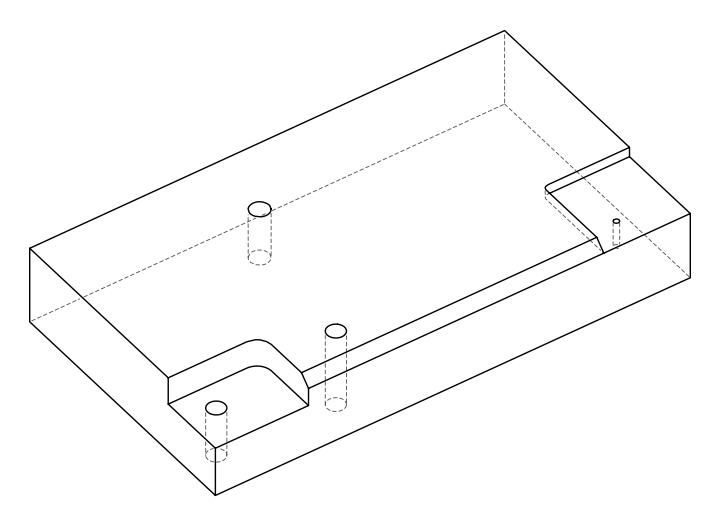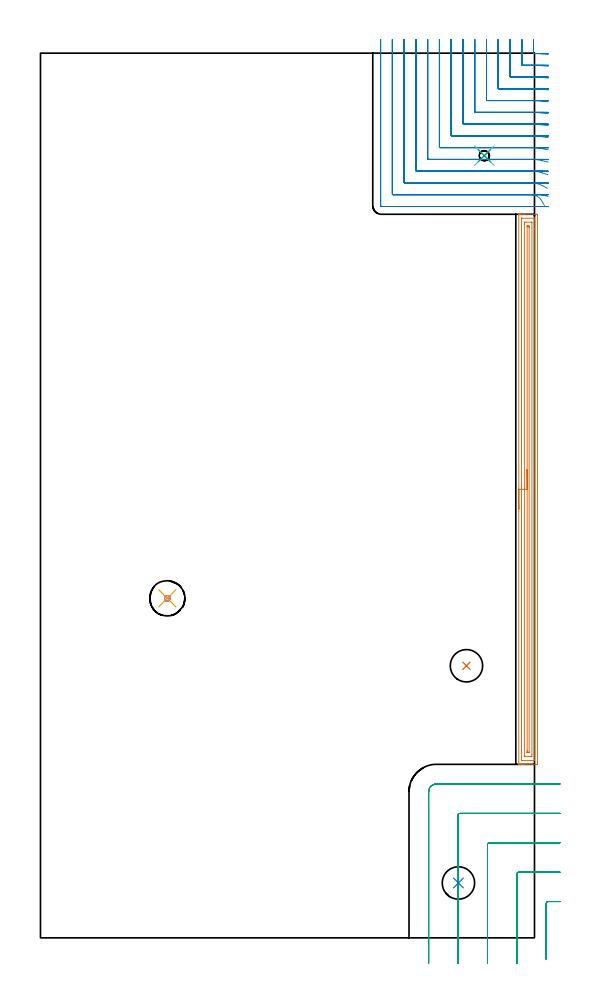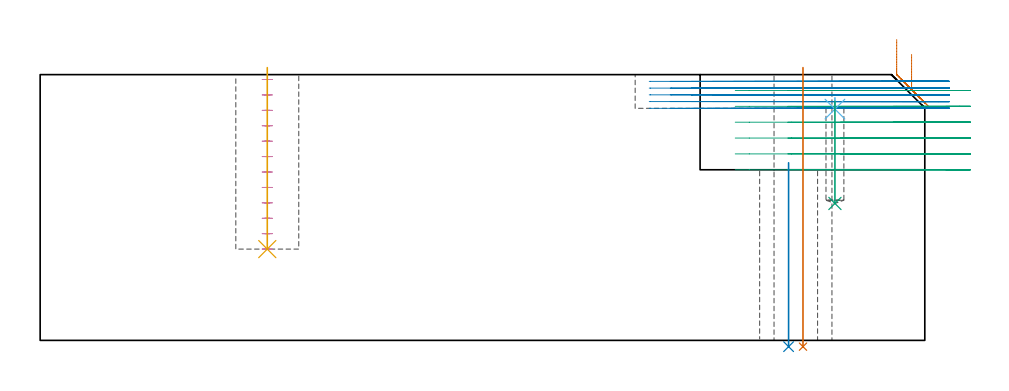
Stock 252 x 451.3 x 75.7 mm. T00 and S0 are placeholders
(PLAN: 9 operations, 7 tool changes, 31.8 min)
(1 AREA_MILL | FG_CHAMFER_SURFACE | UGT0205_001 | 9.17 min | 13173 mm3)
(2 MILL_CORNER_NOTCH_RECTANGULAR | CORNER_NOTCH_RECTANGULAR | UGT0201_126 | Follow Part, ap 2, ae 75% | 14.47 min | 64801 mm3)
(3 MILL_CORNER_NOTCH_RECTANGULAR_1 | CORNER_NOTCH_RECTANGULAR_1 | UGT0201_136 | Follow Part, ap 5, ae 75% | 6.58 min | 152115 mm3)
(4 MILL_BLIND_HOLE_FROM_SOLID_MATERIAL | STEP1POCKET | UGT0201_133 | Spiral | 0.67 min | 12450 mm3)
(5 BORE_BLIND_HOLE | STEP1POCKET | UGT0332_075 | 0.21 min | 0 mm3)
(6 SPOT_DRILL | STEP1POCKET_1 | NXT0321_9005460120000 | 0.03 min | 48 mm3)
(7 INDEXABLE_INSERT_DRILL_THROUGH_HOLE_FROM_SOLID | STEP1HOLE | NXT0302_004 | 0.32 min | 16129 mm3)
(8 INDEXABLE_INSERT_DRILL_THROUGH_HOLE_FROM_SOLID_1 | STEP1HOLE_1 | NXT0302_004 | 0.22 min | 10343 mm3)
(9 DRILL_BLIND_HOLE_INTO_CENTER | STEP1POCKET_1 | NXT0301_022 | 0.12 min | 571 mm3)
(TOOL UGT0205_001 | Chamfer Mill 20 x 3 x 45 deg. | D20 FL50 Z2)
(TOOL UGT0201_126 | Carbide End Mill 8.0 | D8 FL15 Z4)
(TOOL UGT0201_136 | Carbide End Mill 20.0 | D20 FL30 Z4)
(TOOL UGT0201_133 | Carbide End Mill 15.0 | D15 FL30 Z4)
(TOOL UGT0332_075 | 17.75 mm Rough Boring Bar | D17.75)
(TOOL NXT0321_9005460120000 | NC Spot Drill, 142deg, 12mm, Carbide, Uncoated | D12 PA142 FL30 Z2)
(TOOL NXT0302_004 | Index. Insert Drill 16.5mm [880-D1650L20-05] | D16.5 PA176 FL83 Z2)
(TOOL NXT0301_022 | Carbide Drill 5.1mm [860.1-0510-015A1-MM 2214] | D5.1 PA140 FL28 Z2)
(OP 1 AREA_MILL)
G17 G21 G94 G90
T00 M6
G54
G17 G0 G90 X244. Y218.8 S1061 M3
G43 Z85.7 H0
G94 G1 Y218.838 Z84.828 F250.
Y218.952 Z83.964
Y219.141 Z83.112
Y219.403 Z82.28
Y219.737 Z81.474
Y220.14 Z80.7
Y220.608 Z79.964
Y221.14 Z79.272
Y221.729 Z78.629
Y222.372 Z78.04
Y223.064 Z77.508
Y223.8 Z77.04
Y224.574 Z76.637
Y225.38 Z76.303
Y226.212 Z76.041
Y227.063 Z75.852
Y227.928 Z75.738
Y228.8 Z75.7
Y368.939
X244.002 Y369.09 Z75.688
X244.132 Y369.097 Z75.561
X244.268 Y369.1 Z75.431
X244.614 Z75.085
X245.247 Z74.448
X246.439 Z73.258
X246.999 Z72.695
X253.129 Z66.569
X253.412 Y369.096 Z66.285
X253.492 Y369.09 Z66.205
X253.499 Y369.008 Z66.199
X253.5 Y368.492 Z66.2
Y89.108
X253.494 Y88.587 Z66.203
X253.492 Y88.51 Z66.206
X253.408 Y88.5 Z66.289
X246.999 Z72.695
X246.439 Z73.258
X246.123 Z73.573
X245.563 Z74.133
X245.247 Z74.448
X244.614 Z75.085
X244.268 Z75.431
X244.134 Z75.558
X244.116 Y88.501 Z75.576
X244.002 Y88.51 Z75.688
X244. Y88.661 Z75.7
Y228.8
X245.414 Z74.286
X245.415 Y366.707 Z74.285
X245.419 Y367.067 Z74.281
X245.421 Y367.083 Z74.279
X245.439 Y367.09 Z74.261
X245.506 Y367.096 Z74.194
X245.609 Y367.099 Z74.091
X251.868 Y367.1 Z67.832
X252.027 Y367.097 Z67.673
X252.055 Y367.094 Z67.645
X252.079 Y367.089 Z67.621
X252.081 Y367.053 Z67.619
X252.085 Y366.879 Z67.615
X252.086 Y361.703 Z67.614
X252.085 Y90.893 Z67.615
X252.081 Y90.533 Z67.619
X252.08 Y90.517 Z67.62
X252.061 Y90.51 Z67.639
X251.994 Y90.504 Z67.706
X251.891 Y90.501 Z67.809
X245.632 Y90.5 Z74.068
X245.473 Y90.503 Z74.227
X245.445 Y90.506 Z74.255
X245.421 Y90.511 Z74.279
X245.419 Y90.547 Z74.281
X245.415 Y90.721 Z74.285
X245.414 Y95.902 Z74.286
Y228.8
X246.828 Z72.872
X246.829 Y364.202 Z72.871
X246.833 Y364.922 Z72.867
X246.836 Y365.088 Z72.864
X246.999 Y365.092 Z72.701
X247.7 Y365.1 Z72.
X250.328 Y365.099 Z69.372
X250.501 Y365.094 Z69.199
X250.665 Y365.086 Z69.035
X250.669 Y364.922 Z69.031
X250.671 Y364.749 Z69.029
Y93.397
X250.667 Y92.678 Z69.033
X250.665 Y92.512 Z69.035
X250.501 Y92.508 Z69.199
X249.8 Y92.5 Z69.9
X247.172 Y92.501 Z72.528
X246.999 Y92.506 Z72.701
X246.835 Y92.514 Z72.865
X246.831 Y92.678 Z72.869
X246.829 Y92.851 Z72.871
X246.828 Y228.8 Z72.872
X248.243 Z71.457
Y362.76
X248.246 Y362.934 Z71.454
X248.25 Y363.069 Z71.45
X248.256 Y363.091 Z71.444
X248.278 Y363.094 Z71.422
X248.33 Y363.097 Z71.37
X248.75 Y363.1 Z70.95
X248.786 Z70.914
X249.166 Y363.091 Z70.534
X249.251 Y363.087 Z70.449
X249.254 Y363.029 Z70.446
X249.256 Y362.968 Z70.444
X249.257 Y362.62 Z70.443
Y362.244
Y94.839
X249.254 Y94.666 Z70.446
X249.25 Y94.531 Z70.45
X249.244 Y94.509 Z70.456
X249.222 Y94.506 Z70.478
X249.17 Y94.503 Z70.53
X248.75 Y94.5 Z70.95
X248.714 Z70.986
X248.335 Y94.509 Z71.365
X248.249 Y94.513 Z71.451
X248.246 Y94.571 Z71.454
X248.244 Y94.632 Z71.456
X248.243 Y94.98 Z71.457
Y95.356
Y228.8
Y229.672 Z71.495
Y230.536 Z71.609
Y231.388 Z71.798
Y232.22 Z72.06
Y233.026 Z72.394
Y233.8 Z72.797
Y234.536 Z73.266
Y235.228 Z73.797
Y235.871 Z74.386
Y236.46 Z75.029
Y236.991 Z75.722
Y237.46 Z76.457
Y237.863 Z77.231
Y238.197 Z78.037
Y238.459 Z78.869
Y238.648 Z79.721
Y238.762 Z80.586
Y238.8 Z81.457
G0 Z85.7
M5
M2
(OP 2 MILL_CORNER_NOTCH_RECTANGULAR)
G17 G21 G94 G90
T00 M6
G54
G17 G0 G90 X251.5 Y458.3 S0 M3
G43 Z85.7 H0
Z73.78
G94 G1 Y455.3 F250.
Y451.48 F500.
G3 X251.887 Y451.086 R0.4
G2 X256. Y450.898 R78.
G1 X258.992 Y450.683 F250.
G0 Z85.7
X245.5 Y458.3
Z73.78
G1 Y455.3
Y445.495 F500.
G3 X245.895 Y445.1 R0.4
G1 X250.395
G2 X256. Y444.881 R72.
G1 X258.991 Y444.648 F250.
G0 Z85.7
X239.5 Y458.3
Z73.78
G1 Y455.3
Y439.495 F500.
G3 X239.895 Y439.1 R0.4
G1 X250.395
G2 X256. Y438.862 R66.
G1 X258.989 Y438.607 F250.
G0 Z85.7
X233.5 Y458.3
Z73.78
G1 Y455.3
Y433.495 F500.
G3 X233.895 Y433.1 R0.4
G1 X250.395
G2 X256. Y432.838 R60.
G1 X258.987 Y432.557 F250.
G0 Z85.7
X227.5 Y458.3
Z73.78
G1 Y455.3
Y427.496 F500.
G3 X227.896 Y427.1 R0.4
G1 X250.395
G2 X256. Y426.808 R54.
G1 X258.984 Y426.497 F250.
G0 Z85.7
X221.5 Y458.3
Z73.78
G1 Y455.3
Y421.496 F500.
G3 X221.896 Y421.1 R0.4
G1 X250.395
G2 X256. Y420.772 R48.
G1 X258.979 Y420.421 F250.
G0 Z85.7
X215.5 Y458.3
Z73.78
G1 Y455.3
Y415.496 F500.
G3 X215.896 Y415.1 R0.4
G1 X250.395
G2 X256. Y414.724 R42.
G1 X258.973 Y414.324 F250.
G0 Z85.7
X209.5 Y458.3
Z73.78
G1 Y455.3
Y409.496 F500.
G3 X209.896 Y409.1 R0.4
G1 X250.395
G2 X256. Y408.661 R36.
G1 X258.963 Y408.194 F250.
G0 Z85.7
X203.5 Y458.3
Z73.78
G1 Y455.3
Y403.496 F500.
G3 X203.896 Y403.1 R0.4
G1 X250.395
G2 X256. Y402.572 R30.
G1 X258.947 Y402.011 F250.
G0 Z85.7
X197.5 Y458.3
Z73.78
G1 Y455.3
Y397.497 F500.
G3 X197.897 Y397.1 R0.4
G1 X250.395
G2 X256. Y396.436 R24.
G1 X258.917 Y395.736 F250.
G0 Z85.7
X191.5 Y458.3
Z73.78
G1 Y455.3
Y391.497 F500.
G3 X191.897 Y391.1 R0.4
G1 X250.395
G2 X256. Y390.205 R18.
G1 X258.851 Y389.271 F250.
G0 Z85.7
X185.5 Y458.3
Z73.78
G1 Y455.3
Y385.497 F500.
G3 X185.897 Y385.1 R0.4
G1 X250.395
G2 X256. Y383.711 R12.
G1 X258.653 Y382.309 F250.
G0 Z85.7
X179.5 Y458.3
Z73.78
G1 Y455.3
Y379.497 F500.
G3 X179.897 Y379.1 R0.4
G1 X250.395
G2 X255.542 Y376.184 R6.
G1 X257.084 Y373.61 F250.
G0 Z85.7
X173.5 Y458.3
Z73.78
G1 Y455.3
Y373.497 F500.
G3 X173.897 Y373.1 R0.4
G1 X250.395
X253.395 F250.
G0 Z85.7
X251.5 Y458.3
Z71.86
G1 Y455.3
Y451.495 F500.
G3 X251.895 Y451.1 R0.4
G1 X254.626
G2 X256. Y451.088 R78.
G1 X259. Y451.035 F250.
G0 Z85.7
X245.5 Y458.3
Z71.86
G1 Y455.3
Y445.495 F500.
G3 X245.895 Y445.1 R0.4
G1 X254.626
G2 X256. Y445.087 R72.
G1 X258.999 Y445.03 F250.
G0 Z85.7
X239.5 Y458.3
Z71.86
G1 Y455.3
Y439.495 F500.
G3 X239.895 Y439.1 R0.4
G1 X254.626
G2 X256. Y439.086 R66.
G1 X258.999 Y439.023 F250.
G0 Z85.7
X233.5 Y458.3
Z71.86
G1 Y455.3
Y433.495 F500.
G3 X233.895 Y433.1 R0.4
G1 X254.626
G2 X256. Y433.084 R60.
G1 X258.999 Y433.016 F250.
G0 Z85.7
X227.5 Y458.3
Z71.86
G1 Y455.3
Y427.496 F500.
G3 X227.896 Y427.1 R0.4
G1 X254.626
G2 X256. Y427.083 R54.
G1 X258.999 Y427.006 F250.
G0 Z85.7
X221.5 Y458.3
Z71.86
G1 Y455.3
Y421.496 F500.
G3 X221.896 Y421.1 R0.4
G1 X254.626
G2 X256. Y421.08 R48.
G1 X258.999 Y420.994 F250.
G0 Z85.7
X215.5 Y458.3
Z71.86
G1 Y455.3
Y415.496 F500.
G3 X215.896 Y415.1 R0.4
G1 X254.626
G2 X256. Y415.078 R42.
G1 X258.998 Y414.979 F250.
G0 Z85.7
X209.5 Y458.3
Z71.86
G1 Y455.3
Y409.496 F500.
G3 X209.896 Y409.1 R0.4
G1 X254.626
G2 X256. Y409.074 R36.
G1 X258.998 Y408.959 F250.
G0 Z85.7
X203.5 Y458.3
Z71.86
G1 Y455.3
Y403.496 F500.
G3 X203.896 Y403.1 R0.4
G1 X254.626
G2 X256. Y403.069 R30.
G1 X258.997 Y402.931 F250.
G0 Z85.7
X197.5 Y458.3
Z71.86
G1 Y455.3
Y397.496 F500.
G3 X197.896 Y397.1 R0.4
G1 X254.626
G2 X256. Y397.061 R24.
G1 X258.995 Y396.889 F250.
G0 Z85.7
X191.5 Y458.3
Z71.86
G1 Y455.3
Y391.497 F500.
G3 X191.897 Y391.1 R0.4
G1 X254.626
G2 X256. Y391.048 R18.
G1 X258.991 Y390.819 F250.
G0 Z85.7
X185.5 Y458.3
Z71.86
G1 Y455.3
Y385.497 F500.
G3 X185.897 Y385.1 R0.4
G1 X254.626
G2 X256. Y385.021 R12.
G1 X258.98 Y384.678 F250.
G0 Z85.7
X179.5 Y458.3
Z71.86
G1 Y455.3
Y379.497 F500.
G3 X179.897 Y379.1 R0.4
G1 X254.626
G2 X256. Y378.941 R6.
G1 X258.92 Y378.254 F250.
G0 Z85.7
X173.5 Y458.3
Z71.86
G1 Y455.3
Y373.497 F500.
G3 X173.897 Y373.1 R0.4
G1 X254.626
X257.626 F250.
G0 Z85.7
X251.5 Y458.3
Z69.94
G1 Y455.3
Y451.495 F500.
G3 X251.895 Y451.1 R0.4
G1 X255.856
X256.
X259. Y451.094 F250.
G0 Z85.7
X245.5 Y458.3
Z69.94
G1 Y455.3
Y445.495 F500.
G3 X245.895 Y445.1 R0.4
G1 X255.856
X256.
X259. Y445.094 F250.
G0 Z85.7
X239.5 Y458.3
Z69.94
G1 Y455.3
Y439.495 F500.
G3 X239.895 Y439.1 R0.4
G1 X255.856
X256.
X259. Y439.093 F250.
G0 Z85.7
X233.5 Y458.3
Z69.94
G1 Y455.3
Y433.495 F500.
G3 X233.895 Y433.1 R0.4
G1 X255.856
X256.
X259. Y433.093 F250.
G0 Z85.7
X227.5 Y458.3
Z69.94
G1 Y455.3
Y427.496 F500.
G3 X227.896 Y427.1 R0.4
G1 X255.856
X256.
X259. Y427.092 F250.
G0 Z85.7
X221.5 Y458.3
Z69.94
G1 Y455.3
Y421.496 F500.
G3 X221.896 Y421.1 R0.4
G1 X255.856
X256.
X259. Y421.091 F250.
G0 Z85.7
X215.5 Y458.3
Z69.94
G1 Y455.3
Y415.496 F500.
G3 X215.896 Y415.1 R0.4
G1 X255.856
X256.
X259. Y415.089 F250.
G0 Z85.7
X209.5 Y458.3
Z69.94
G1 Y455.3
Y409.496 F500.
G3 X209.896 Y409.1 R0.4
G1 X255.856
X256.
X259. Y409.088 F250.
G0 Z85.7
X203.5 Y458.3
Z69.94
G1 Y455.3
Y403.496 F500.
G3 X203.896 Y403.1 R0.4
G1 X255.856
X256.
X259. Y403.085 F250.
G0 Z85.7
X197.5 Y458.3
Z69.94
G1 Y455.3
Y397.496 F500.
G3 X197.896 Y397.1 R0.4
G1 X255.856
X256.
X259. Y397.082 F250.
G0 Z85.7
X191.5 Y458.3
Z69.94
G1 Y455.3
Y391.497 F500.
G3 X191.897 Y391.1 R0.4
G1 X255.856
X256. Y391.099
X259. Y391.075 F250.
G0 Z85.7
X185.5 Y458.3
Z69.94
G1 Y455.3
Y385.497 F500.
G3 X185.897 Y385.1 R0.4
G1 X255.856
X256. Y385.099
X259. Y385.063 F250.
G0 Z85.7
X179.5 Y458.3
Z69.94
G1 Y455.3
Y379.497 F500.
G3 X179.897 Y379.1 R0.4
G1 X255.856
X256. Y379.098
X258.999 Y379.026 F250.
G0 Z85.7
X173.5 Y458.3
Z69.94
G1 Y455.3
Y373.497 F500.
G3 X173.897 Y373.1 R0.4
G1 X255.856
X258.856 F250.
G0 Z85.7
X251.5 Y458.3
Z68.02
G1 Y455.3
Y451.495 F500.
G3 X251.895 Y451.1 R0.4
G1 X256.
X259. F250.
G0 Z85.7
X245.5 Y458.3
Z68.02
G1 Y455.3
Y445.495 F500.
G3 X245.895 Y445.1 R0.4
G1 X256.
X259. F250.
G0 Z85.7
X239.5 Y458.3
Z68.02
G1 Y455.3
Y439.495 F500.
G3 X239.895 Y439.1 R0.4
G1 X256.
X259. F250.
G0 Z85.7
X233.5 Y458.3
Z68.02
G1 Y455.3
Y433.495 F500.
G3 X233.895 Y433.1 R0.4
G1 X256.
X259. F250.
G0 Z85.7
X227.5 Y458.3
Z68.02
G1 Y455.3
Y427.496 F500.
G3 X227.896 Y427.1 R0.4
G1 X256.
X259. F250.
G0 Z85.7
X221.5 Y458.3
Z68.02
G1 Y455.3
Y421.496 F500.
G3 X221.896 Y421.1 R0.4
G1 X256.
X259. F250.
G0 Z85.7
X215.5 Y458.3
Z68.02
G1 Y455.3
Y415.496 F500.
G3 X215.896 Y415.1 R0.4
G1 X256.
X259. F250.
G0 Z85.7
X209.5 Y458.3
Z68.02
G1 Y455.3
Y409.496 F500.
G3 X209.896 Y409.1 R0.4
G1 X256.
X259. F250.
G0 Z85.7
X203.5 Y458.3
Z68.02
G1 Y455.3
Y403.496 F500.
G3 X203.896 Y403.1 R0.4
G1 X256.
X259. F250.
G0 Z85.7
X197.5 Y458.3
Z68.02
G1 Y455.3
Y397.496 F500.
G3 X197.896 Y397.1 R0.4
G1 X256.
X259. F250.
G0 Z85.7
X191.5 Y458.3
Z68.02
G1 Y455.3
Y391.497 F500.
G3 X191.897 Y391.1 R0.4
G1 X256.
X259. F250.
G0 Z85.7
X185.5 Y458.3
Z68.02
G1 Y455.3
Y385.497 F500.
G3 X185.897 Y385.1 R0.4
G1 X256.
X259. F250.
G0 Z85.7
X179.5 Y458.3
Z68.02
G1 Y455.3
Y379.497 F500.
G3 X179.897 Y379.1 R0.4
G1 X256.
X259. F250.
G0 Z85.7
X173.5 Y458.3
Z68.02
G1 Y455.3
Y373.497 F500.
G3 X173.897 Y373.1 R0.4
G1 X256.
X259. F250.
G0 Z85.7
X251.5 Y458.3
Z66.1
G1 Y455.3
Y451.495 F500.
G3 X251.895 Y451.1 R0.4
G1 X256.
X259. F250.
G0 Z85.7
X245.5 Y458.3
Z66.1
G1 Y455.3
Y445.495 F500.
G3 X245.895 Y445.1 R0.4
G1 X256.
X259. F250.
G0 Z85.7
X239.5 Y458.3
Z66.1
G1 Y455.3
Y439.495 F500.
G3 X239.895 Y439.1 R0.4
G1 X256.
X259. F250.
G0 Z85.7
X233.5 Y458.3
Z66.1
G1 Y455.3
Y433.495 F500.
G3 X233.895 Y433.1 R0.4
G1 X256.
X259. F250.
G0 Z85.7
X227.5 Y458.3
Z66.1
G1 Y455.3
Y427.496 F500.
G3 X227.896 Y427.1 R0.4
G1 X256.
X259. F250.
G0 Z85.7
X221.5 Y458.3
Z66.1
G1 Y455.3
Y421.496 F500.
G3 X221.896 Y421.1 R0.4
G1 X256.
X259. F250.
G0 Z85.7
X215.5 Y458.3
Z66.1
G1 Y455.3
Y415.496 F500.
G3 X215.896 Y415.1 R0.4
G1 X256.
X259. F250.
G0 Z85.7
X209.5 Y458.3
Z66.1
G1 Y455.3
Y409.496 F500.
G3 X209.896 Y409.1 R0.4
G1 X256.
X259. F250.
G0 Z85.7
X203.5 Y458.3
Z66.1
G1 Y455.3
Y403.496 F500.
G3 X203.896 Y403.1 R0.4
G1 X256.
X259. F250.
G0 Z85.7
X197.5 Y458.3
Z66.1
G1 Y455.3
Y397.496 F500.
G3 X197.896 Y397.1 R0.4
G1 X256.
X259. F250.
G0 Z85.7
X191.5 Y458.3
Z66.1
G1 Y455.3
Y391.497 F500.
G3 X191.897 Y391.1 R0.4
G1 X256.
X259. F250.
G0 Z85.7
X185.5 Y458.3
Z66.1
G1 Y455.3
Y385.497 F500.
G3 X185.897 Y385.1 R0.4
G1 X256.
X259. F250.
G0 Z85.7
X179.5 Y458.3
Z66.1
G1 Y455.3
Y379.497 F500.
G3 X179.897 Y379.1 R0.4
G1 X256.
X259. F250.
G0 Z85.7
X173.5 Y458.3
Z66.1
G1 Y455.3
Y373.497 F500.
G3 X173.897 Y373.1 R0.4
G1 X256.
X259. F250.
G0 Z85.7
M5
M2
(OP 3 MILL_CORNER_NOTCH_RECTANGULAR_1)
G17 G21 G94 G90
T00 M6
G54
G17 G0 G90 X265. Y18.5 S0 M3
G43 Z85.7 H0
Z71.183
G94 G1 X262. F250.
X258.994 F500.
G3 X258. Y17.506 R1.
G1 Y-8.
Y-11. F250.
G0 Z85.7
X265. Y33.5
Z71.183
G1 X262.
X243.994 F500.
G3 X243. Y32.506 R1.
G1 Y-10.
Y-13. F250.
G0 Z85.7
X265. Y48.5
Z71.183
G1 X262.
X228.995 F500.
G3 X228. Y47.505 R1.
G1 Y-10.
Y-13. F250.
G0 Z85.7
X265. Y63.5
Z71.183
G1 X262.
X213.995 F500.
G3 X213. Y62.505 R1.
G1 Y-10.
Y-13. F250.
G0 Z85.7
X265. Y78.5
Z71.183
G1 X262.
X202. F500.
G3 X198. Y74.5 R4.
G1 Y-10.
Y-13. F250.
G0 Z85.7
X265. Y18.5
Z66.667
G1 X262.
X258.994 F500.
G3 X258. Y17.506 R1.
G1 Y-8.
Y-11. F250.
G0 Z85.7
X265. Y33.5
Z66.667
G1 X262.
X243.994 F500.
G3 X243. Y32.506 R1.
G1 Y-10.
Y-13. F250.
G0 Z85.7
X265. Y48.5
Z66.667
G1 X262.
X228.995 F500.
G3 X228. Y47.505 R1.
G1 Y-10.
Y-13. F250.
G0 Z85.7
X265. Y63.5
Z66.667
G1 X262.
X213.995 F500.
G3 X213. Y62.505 R1.
G1 Y-10.
Y-13. F250.
G0 Z85.7
X265. Y78.5
Z66.667
G1 X262.
X202. F500.
G3 X198. Y74.5 R4.
G1 Y-10.
Y-13. F250.
G0 Z85.7
X265. Y18.5
Z62.15
G1 X262.
X258.994 F500.
G3 X258. Y17.506 R1.
G1 Y-8.
Y-11. F250.
G0 Z85.7
X265. Y33.5
Z62.15
G1 X262.
X243.994 F500.
G3 X243. Y32.506 R1.
G1 Y-10.
Y-13. F250.
G0 Z85.7
X265. Y48.5
Z62.15
G1 X262.
X228.995 F500.
G3 X228. Y47.505 R1.
G1 Y-10.
Y-13. F250.
G0 Z85.7
X265. Y63.5
Z62.15
G1 X262.
X213.995 F500.
G3 X213. Y62.505 R1.
G1 Y-10.
Y-13. F250.
G0 Z85.7
X265. Y78.5
Z62.15
G1 X262.
X202. F500.
G3 X198. Y74.5 R4.
G1 Y-10.
Y-13. F250.
G0 Z85.7
X265. Y18.5
Z57.633
G1 X262.
X258.994 F500.
G3 X258. Y17.506 R1.
G1 Y-8.
Y-11. F250.
G0 Z85.7
X265. Y33.5
Z57.633
G1 X262.
X243.994 F500.
G3 X243. Y32.506 R1.
G1 Y-10.
Y-13. F250.
G0 Z85.7
X265. Y48.5
Z57.633
G1 X262.
X228.995 F500.
G3 X228. Y47.505 R1.
G1 Y-10.
Y-13. F250.
G0 Z85.7
X265. Y63.5
Z57.633
G1 X262.
X213.995 F500.
G3 X213. Y62.505 R1.
G1 Y-10.
Y-13. F250.
G0 Z85.7
X265. Y78.5
Z57.633
G1 X262.
X202. F500.
G3 X198. Y74.5 R4.
G1 Y-10.
Y-13. F250.
G0 Z85.7
X265. Y18.5
Z53.117
G1 X262.
X258.994 F500.
G3 X258. Y17.506 R1.
G1 Y-8.
Y-11. F250.
G0 Z85.7
X265. Y33.5
Z53.117
G1 X262.
X243.994 F500.
G3 X243. Y32.506 R1.
G1 Y-10.
Y-13. F250.
G0 Z85.7
X265. Y48.5
Z53.117
G1 X262.
X228.995 F500.
G3 X228. Y47.505 R1.
G1 Y-10.
Y-13. F250.
G0 Z85.7
X265. Y63.5
Z53.117
G1 X262.
X213.995 F500.
G3 X213. Y62.505 R1.
G1 Y-10.
Y-13. F250.
G0 Z85.7
X265. Y78.5
Z53.117
G1 X262.
X202. F500.
G3 X198. Y74.5 R4.
G1 Y-10.
Y-13. F250.
G0 Z85.7
X265. Y18.5
Z48.6
G1 X262.
X258.994 F500.
G3 X258. Y17.506 R1.
G1 Y-8.
Y-11. F250.
G0 Z85.7
X265. Y33.5
Z48.6
G1 X262.
X243.994 F500.
G3 X243. Y32.506 R1.
G1 Y-10.
Y-13. F250.
G0 Z85.7
X265. Y48.5
Z48.6
G1 X262.
X228.995 F500.
G3 X228. Y47.505 R1.
G1 Y-10.
Y-13. F250.
G0 Z85.7
X265. Y63.5
Z48.6
G1 X262.
X213.995 F500.
G3 X213. Y62.505 R1.
G1 Y-10.
Y-13. F250.
G0 Z85.7
X265. Y78.5
Z48.6
G1 X262.
X202. F500.
G3 X198. Y74.5 R4.
G1 Y-10.
Y-13. F250.
G0 Z85.7
M5
M2
(OP 4 MILL_BLIND_HOLE_FROM_SOLID_MATERIAL)
G17 G21 G94 G90
T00 M6
G54
G17 G0 G90 X64.7 Y173.2 S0 M3
G43 Z85.7 H0
Z74.308
G94 G3 X65.425 Y173.925 R0.725 F250.
X64.7 Y174.65 R0.725
X63.25 Y173.2 R1.45
X64.7 Y174.65 R-1.45
X63.975 Y173.925 R0.725
X64.7 Y173.2 R0.725
G0 Z69.917
G3 X65.425 Y173.925 R0.725
X64.7 Y174.65 R0.725
X63.25 Y173.2 R1.45
X64.7 Y174.65 R-1.45
X63.975 Y173.925 R0.725
X64.7 Y173.2 R0.725
G0 Z65.525
G3 X65.425 Y173.925 R0.725
X64.7 Y174.65 R0.725
X63.25 Y173.2 R1.45
X64.7 Y174.65 R-1.45
X63.975 Y173.925 R0.725
X64.7 Y173.2 R0.725
G0 Z61.133
G3 X65.425 Y173.925 R0.725
X64.7 Y174.65 R0.725
X63.25 Y173.2 R1.45
X64.7 Y174.65 R-1.45
X63.975 Y173.925 R0.725
X64.7 Y173.2 R0.725
G0 Z56.742
G3 X65.425 Y173.925 R0.725
X64.7 Y174.65 R0.725
X63.25 Y173.2 R1.45
X64.7 Y174.65 R-1.45
X63.975 Y173.925 R0.725
X64.7 Y173.2 R0.725
G0 Z52.35
G3 X65.425 Y173.925 R0.725
X64.7 Y174.65 R0.725
X63.25 Y173.2 R1.45
X64.7 Y174.65 R-1.45
X63.975 Y173.925 R0.725
X64.7 Y173.2 R0.725
G0 Z47.958
G3 X65.425 Y173.925 R0.725
X64.7 Y174.65 R0.725
X63.25 Y173.2 R1.45
X64.7 Y174.65 R-1.45
X63.975 Y173.925 R0.725
X64.7 Y173.2 R0.725
G0 Z43.567
G3 X65.425 Y173.925 R0.725
X64.7 Y174.65 R0.725
X63.25 Y173.2 R1.45
X64.7 Y174.65 R-1.45
X63.975 Y173.925 R0.725
X64.7 Y173.2 R0.725
G0 Z39.175
G3 X65.425 Y173.925 R0.725
X64.7 Y174.65 R0.725
X63.25 Y173.2 R1.45
X64.7 Y174.65 R-1.45
X63.975 Y173.925 R0.725
X64.7 Y173.2 R0.725
G0 Z34.783
G3 X65.425 Y173.925 R0.725
X64.7 Y174.65 R0.725
X63.25 Y173.2 R1.45
X64.7 Y174.65 R-1.45
X63.975 Y173.925 R0.725
X64.7 Y173.2 R0.725
G0 Z30.392
G3 X65.425 Y173.925 R0.725
X64.7 Y174.65 R0.725
X63.25 Y173.2 R1.45
X64.7 Y174.65 R-1.45
X63.975 Y173.925 R0.725
X64.7 Y173.2 R0.725
G0 Z26.
G3 X65.425 Y173.925 R0.725
X64.7 Y174.65 R0.725
X63.25 Y173.2 R1.45
X64.7 Y174.65 R-1.45
X63.975 Y173.925 R0.725
X64.7 Y173.2 R0.725
G0 Z85.7
M5
M2
(OP 5 BORE_BLIND_HOLE)
G17 G21 G94 G90
T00 M6
G54
G17 G0 G90 X64.7 Y173.2 S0 M3
G43 Z85.7 H0
G94 G85 G98 Z26. F250. R77.7
G80
M5
M2
(OP 6 SPOT_DRILL)
G17 G21 G94 G90
T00 M6
G54
G17 G0 G90 X226.4 Y399. S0 M3
G43 Z85.7 H0
G94 G81 G98 Z65.88 F250. R69.1
G80
M5
M2
(OP 7 INDEXABLE_INSERT_DRILL_THROUGH_HOLE_FROM_SOLID)
G17 G21 G94 G90
T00 M6
G54
G17 G0 G90 X217.3 Y138.8 S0 M3
G43 Z85.7 H1
G94 G81 G98 Z-1.788 F250. R77.7
G80
M5
M2
(OP 8 INDEXABLE_INSERT_DRILL_THROUGH_HOLE_FROM_SOLID_1)
G17 G21 G94 G90
T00 M6
G54
G17 G0 G90 X213.2 Y28. S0 M3
G43 Z85.7 H1
G94 G81 G98 Z-1.788 F250. R50.6
G80
M5
M2
(OP 9 DRILL_BLIND_HOLE_INTO_CENTER)
G17 G21 G94 G90
T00 M6
G54
G17 G0 G90 X226.4 Y399. S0 M3
G43 Z85.7 H1
G94 G81 G98 Z39. F250. R68.1
G80
M5
M2
